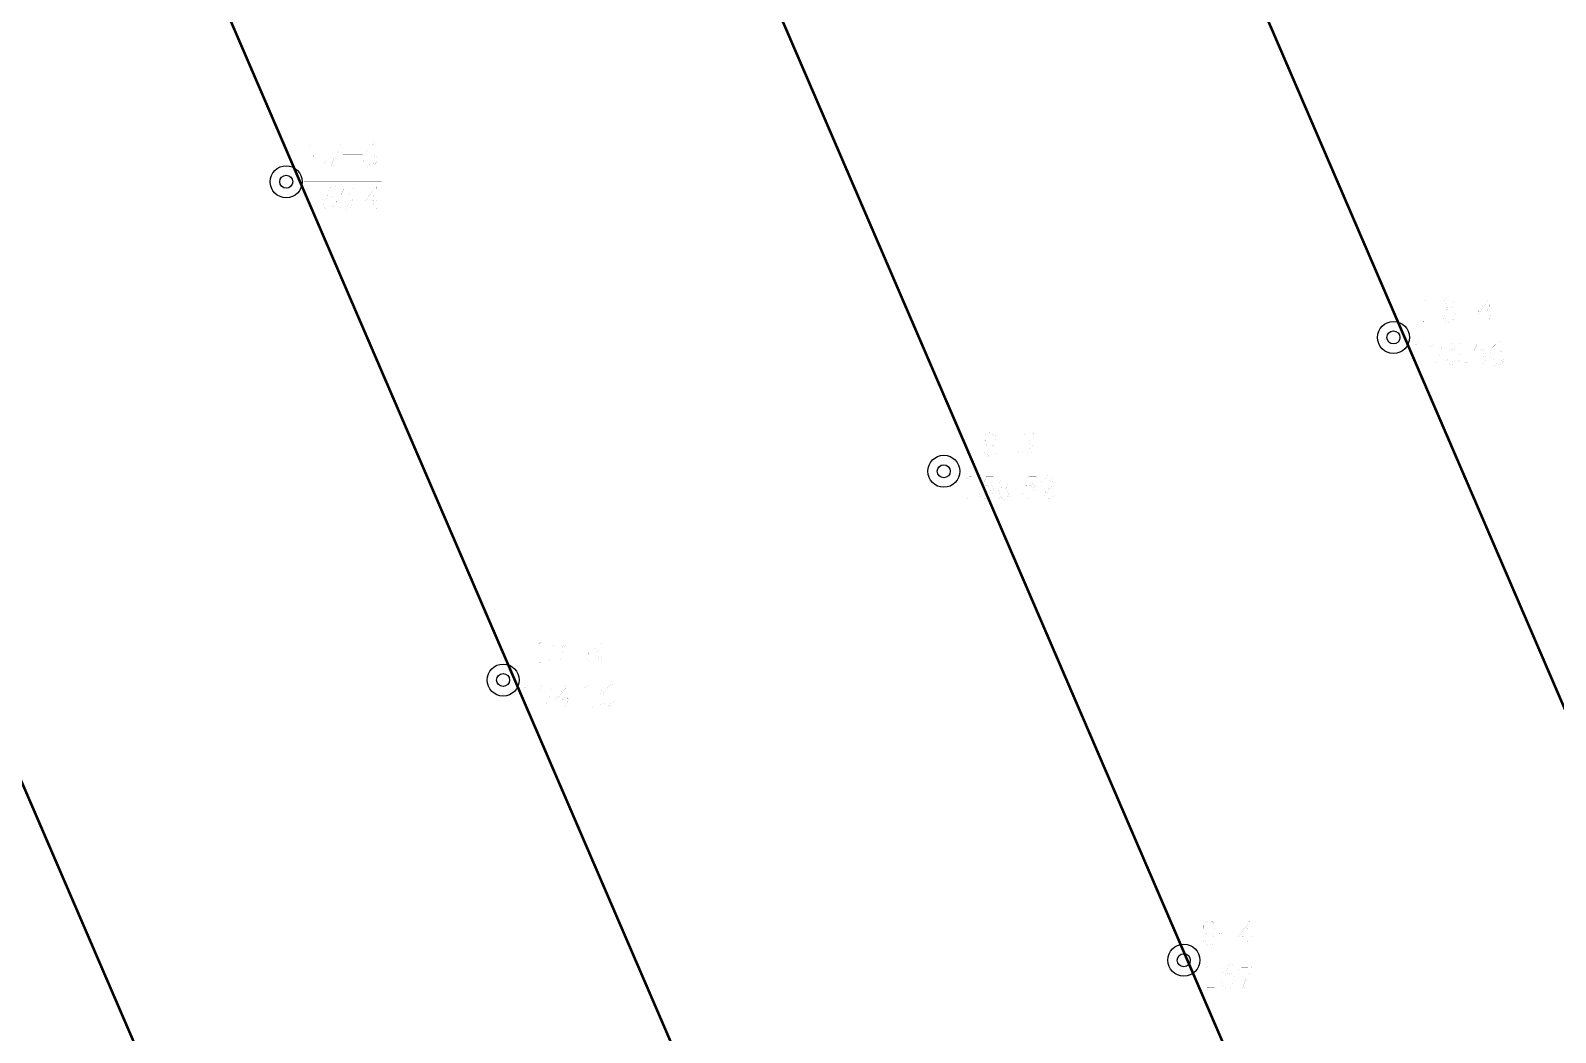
# Model space of a CAD drawing. Extents: x 534263 to 538773, y 4878169 to 4881982.
# Drawn here: x 535603 to 536309, y 4879140 to 4879604 of the extents above; entities that cross this region are included whole.
import ezdxf

# ---------------------------------------------------------------- set-up
doc = ezdxf.new("R2010")
doc.units = 0
doc.layers.get('0').update_dxf_attribs({"color": 6, "linetype": 'CONTINUOUS'})

# ---------------------------------------------------------------- blocks, each defined once
blk = doc.blocks.new('SUB_BLK_181')
at = {"color": 0}
blk.add_circle((0, 0), 0.494, dxfattribs=at)
at = {"color": 1}
blk.add_circle((0, 0), 0.2, dxfattribs=at)

msp = doc.modelspace()

# ---------------------------------------------------------------- linework, layer by layer
at = {"layer": 'TREE_LAYER', "color": 10, "const_width": 1.2}
for points in [[(536561.673, 4878714.128), (535734.348, 4880633.884)], [(536420.058, 4878521.255), (535627.555, 4880360.205)], [(536050.418, 4878209.86), (535164.341, 4880265.943)], [(536268.971, 4878279.306), (535474.28, 4880123.335)]]:
    msp.add_lwpolyline(points, dxfattribs=at)
at = {"layer": 'TREE_LAYER', "color": 5, "const_width": 0.01}
for points in [[(535735.846068, 4879551.937054), (535731.202931, 4879551.937054), (535731.202931, 4879551.811564), (535732.206852, 4879551.811564), (535732.708813, 4879550.619407), (535732.708813, 4879542.964505), (535732.206852, 4879541.960583), (535732.018617, 4879541.772348), (535731.202931, 4879541.395878), (535736.912735, 4879541.521368), (535736.97548, 4879541.521368), (535737.979401, 4879541.521368), (535737.979401, 4879541.584113), (535739.046068, 4879541.584113), (535739.046068, 4879541.584113), (535739.548029, 4879541.584113), (535739.548029, 4879541.646858), (535739.924499, 4879544.282152), (535739.297048, 4879543.089995), (535738.418617, 4879542.086074), (535734.716656, 4879542.148819), (535734.214695, 4879542.462544), (535734.340186, 4879550.933132), (535735.218617, 4879551.811564), (535735.846068, 4879551.811564), (535735.846068, 4879551.937054), (535735.846068, 4879551.937054)], [(535747.07744, 4879551.937054), (535741.555872, 4879551.937054), (535740.55195, 4879549.803721), (535740.55195, 4879549.803721), (535740.67744, 4879549.615485), (535741.242146, 4879550.305681), (535742.057833, 4879550.807642), (535745.195087, 4879550.807642), (535745.697048, 4879550.431172), (535742.685284, 4879541.333132), (535742.685284, 4879541.270387), (535743.37548, 4879541.270387), (535747.07744, 4879551.874309), (535747.07744, 4879551.937054), (535747.07744, 4879551.937054)], [(535763.453911, 4879551.937054), (535762.010774, 4879552.188034), (535759.940186, 4879550.933132), (535758.434303, 4879549.42725), (535757.618617, 4879547.984113), (535757.179401, 4879546.289995), (535757.430382, 4879543.905681), (535758.434303, 4879542.086074), (535759.75195, 4879541.270387), (535761.320578, 4879541.270387), (535762.073519, 4879541.584113), (535763.014695, 4879542.274309), (535763.516656, 4879543.27823), (535763.830382, 4879544.721368), (535763.830382, 4879545.286074), (535763.642146, 4879546.415485), (535763.140186, 4879547.042936), (535762.82646, 4879547.419407), (535762.387244, 4879547.795878), (535761.697048, 4879547.984113), (535760.567636, 4879548.109603), (535759.62646, 4879547.733132), (535758.936264, 4879547.293917), (535759.061754, 4879547.858623), (535759.940186, 4879549.803721), (535760.002931, 4879549.866466), (535761.320578, 4879550.995878), (535762.449989, 4879551.748819), (535762.449989, 4879551.748819), (535763.453911, 4879551.811564), (535763.453911, 4879551.937054), (535763.453911, 4879551.937054)], [(535757.179401, 4879546.791956), (535748.144107, 4879546.791956), (535748.144107, 4879546.289995), (535748.520578, 4879545.913525), (535757.053911, 4879545.913525), (535757.179401, 4879546.10176), (535757.179401, 4879546.791956), (535757.179401, 4879546.791956)], [(535759.75195, 4879547.231172), (535760.065676, 4879547.544897), (535761.320578, 4879547.544897), (535762.324499, 4879546.603721), (535762.82646, 4879545.348819), (535762.512735, 4879543.089995), (535761.320578, 4879541.960583), (535760.567636, 4879541.960583), (535759.37548, 4879542.713525), (535758.810774, 4879543.905681), (535758.810774, 4879546.039015), (535759.438225, 4879546.917446), (535759.75195, 4879547.231172), (535759.75195, 4879547.231172)], [(535730.073519, 4879534.446858), (535765.90097, 4879534.446858)], [(535734.591166, 4879531.937054), (535733.712735, 4879531.937054), (535731.453911, 4879530.682152), (535731.579401, 4879530.682152), (535733.210774, 4879531.121368), (535733.210774, 4879529.991956), (535733.210774, 4879522.274309), (535733.148029, 4879521.835093), (535732.081362, 4879521.395878), (535735.720578, 4879521.395878), (535734.779401, 4879521.772348), (535734.591166, 4879521.835093), (535734.591166, 4879522.211564), (535734.591166, 4879531.937054), (535734.591166, 4879531.937054)], [(535744.693127, 4879531.937054), (535743.249989, 4879532.188034), (535741.179401, 4879530.933132), (535739.673519, 4879529.42725), (535738.857833, 4879527.984113), (535738.418617, 4879526.289995), (535738.669597, 4879523.905681), (535739.673519, 4879522.086074), (535740.991166, 4879521.270387), (535742.559793, 4879521.270387), (535743.312735, 4879521.584113), (535744.253911, 4879522.274309), (535744.755872, 4879523.27823), (535745.069597, 4879524.721368), (535745.069597, 4879525.286074), (535744.881362, 4879526.415485), (535744.379401, 4879527.042936), (535744.065676, 4879527.419407), (535743.62646, 4879527.795878), (535742.936264, 4879527.984113), (535741.806852, 4879528.109603), (535740.865676, 4879527.733132), (535740.17548, 4879527.293917), (535740.30097, 4879527.858623), (535741.179401, 4879529.803721), (535741.242146, 4879529.866466), (535742.559793, 4879530.995878), (535743.689205, 4879531.748819), (535743.689205, 4879531.748819), (535744.693127, 4879531.811564), (535744.693127, 4879531.937054), (535744.693127, 4879531.937054)], [(535752.661754, 4879531.937054), (535749.148029, 4879531.937054), (535748.520578, 4879530.870387), (535747.140186, 4879528.109603), (535746.889205, 4879527.733132), (535749.148029, 4879527.795878), (535750.653911, 4879527.293917), (535751.344107, 4879526.415485), (535751.406852, 4879525.223328), (535751.155872, 4879523.968427), (535750.653911, 4879523.403721), (535750.214695, 4879523.089995), (535749.273519, 4879522.839015), (535748.332342, 4879523.02725), (535747.579401, 4879523.466466), (535746.638225, 4879523.905681), (535746.010774, 4879523.340976), (535747.516656, 4879522.023328), (535749.022538, 4879521.646858), (535749.838225, 4879521.458623), (535751.344107, 4879522.211564), (535752.159793, 4879523.215485), (535752.536264, 4879524.219407), (535752.661754, 4879525.97627), (535752.348029, 4879527.042936), (535751.720578, 4879527.984113), (535750.779401, 4879528.548819), (535749.399009, 4879528.674309), (535747.893127, 4879528.297838), (535748.206852, 4879528.799799), (535749.210774, 4879530.807642), (535752.536264, 4879530.807642), (535753.038225, 4879531.623328), (535752.661754, 4879531.937054), (535752.661754, 4879531.937054)], [(535763.579401, 4879531.937054), (535762.95195, 4879531.937054), (535758.057833, 4879525.286074), (535758.057833, 4879524.282152), (535762.324499, 4879524.282152), (535762.449989, 4879521.521368), (535763.579401, 4879521.521368), (535763.516656, 4879524.344897), (535765.085284, 4879524.282152), (535765.085284, 4879525.286074), (535763.516656, 4879525.348819), (535763.579401, 4879531.937054), (535763.579401, 4879531.937054)], [(535762.073519, 4879529.929211), (535762.449989, 4879530.493917), (535762.261754, 4879525.348819), (535759.061754, 4879525.286074), (535758.936264, 4879525.411564), (535759.061754, 4879525.913525), (535762.073519, 4879529.929211), (535762.073519, 4879529.929211)], [(535740.991166, 4879527.231172), (535741.304891, 4879527.544897), (535742.559793, 4879527.544897), (535743.563715, 4879526.603721), (535744.065676, 4879525.348819), (535743.75195, 4879523.089995), (535742.559793, 4879521.960583), (535741.806852, 4879521.960583), (535740.614695, 4879522.713525), (535740.049989, 4879523.905681), (535740.049989, 4879526.039015), (535740.67744, 4879526.917446), (535740.991166, 4879527.231172), (535740.991166, 4879527.231172)], [(535756.489205, 4879522.77627), (535755.987244, 4879522.964505), (535755.485284, 4879522.77627), (535755.108813, 4879522.399799), (535755.108813, 4879521.584113), (535755.610774, 4879521.270387), (535756.489205, 4879521.458623), (535756.614695, 4879521.897838), (535756.614695, 4879521.960583), (535756.614695, 4879522.462544), (535756.489205, 4879522.77627), (535756.489205, 4879522.77627)], [(536252.170382, 4879479.877054), (536247.527244, 4879479.877054), (536247.527244, 4879479.751564), (536248.531166, 4879479.751564), (536249.033127, 4879478.559407), (536249.033127, 4879470.904505), (536248.531166, 4879469.900583), (536248.342931, 4879469.712348), (536247.527244, 4879469.335878), (536253.237048, 4879469.461368), (536253.299793, 4879469.461368), (536254.303715, 4879469.461368), (536254.303715, 4879469.524113), (536255.370382, 4879469.524113), (536255.370382, 4879469.524113), (536255.872342, 4879469.524113), (536255.872342, 4879469.586858), (536256.248813, 4879472.222152), (536255.621362, 4879471.029995), (536254.742931, 4879470.026074), (536251.04097, 4879470.088819), (536250.539009, 4879470.402544), (536250.664499, 4879478.873132), (536251.542931, 4879479.751564), (536252.170382, 4879479.751564), (536252.170382, 4879479.877054), (536252.170382, 4879479.877054)], [(536261.01744, 4879480.190779), (536259.197833, 4879480.253525), (536257.880186, 4879479.249603), (536257.378225, 4879478.433917), (536257.378225, 4879476.739799), (536259.072342, 4879474.982936), (536257.880186, 4879473.728034), (536257.252735, 4879472.410387), (536257.252735, 4879471.21823), (536257.81744, 4879469.900583), (536258.884107, 4879469.147642), (536260.264499, 4879468.896662), (536261.519401, 4879469.273132), (536262.209597, 4879469.963328), (536262.711558, 4879470.84176), (536262.711558, 4879472.724113), (536262.084107, 4879473.853525), (536260.954695, 4879475.045681), (536262.523323, 4879476.865289), (536262.523323, 4879478.371172), (536262.084107, 4879479.186858), (536261.01744, 4879480.253525), (536261.01744, 4879480.190779)], [(536278.774303, 4879479.877054), (536278.146852, 4879479.877054), (536273.252735, 4879473.226074), (536273.252735, 4879472.222152), (536277.519401, 4879472.222152), (536277.644891, 4879469.461368), (536278.774303, 4879469.461368), (536278.711558, 4879472.284897), (536280.280186, 4879472.222152), (536280.280186, 4879473.226074), (536278.711558, 4879473.288819), (536278.774303, 4879479.877054), (536278.774303, 4879479.877054)], [(536260.013519, 4879474.606466), (536260.954695, 4879474.229995), (536261.707636, 4879473.226074), (536262.021362, 4879471.406466), (536261.707636, 4879470.339799), (536260.578225, 4879469.524113), (536259.511558, 4879469.524113), (536258.821362, 4879470.026074), (536258.005676, 4879471.21823), (536257.880186, 4879472.786858), (536258.382146, 4879473.728034), (536258.946852, 4879474.229995), (536259.448813, 4879474.480976), (536260.013519, 4879474.606466)], [(536259.323323, 4879479.688819), (536259.386068, 4879479.751564), (536260.51548, 4879479.751564), (536261.393911, 4879479.061368), (536261.456656, 4879478.810387), (536261.770382, 4879478.120191), (536261.770382, 4879477.053525), (536260.452735, 4879475.422152), (536259.386068, 4879475.422152), (536258.068421, 4879476.802544), (536258.382146, 4879478.747642), (536259.323323, 4879479.688819), (536259.323323, 4879479.688819)], [(536273.503715, 4879474.731956), (536264.468421, 4879474.731956), (536264.468421, 4879474.229995), (536264.844891, 4879473.853525), (536273.378225, 4879473.853525), (536273.503715, 4879474.04176), (536273.503715, 4879474.731956), (536273.503715, 4879474.731956)], [(536277.268421, 4879477.869211), (536277.644891, 4879478.433917), (536277.456656, 4879473.288819), (536274.256656, 4879473.226074), (536274.131166, 4879473.351564), (536274.256656, 4879473.853525), (536277.268421, 4879477.869211), (536277.268421, 4879477.869211)], [(536242.413519, 4879462.386858), (536286.209597, 4879462.386858)], [(536246.931166, 4879459.877054), (536246.052735, 4879459.877054), (536243.793911, 4879458.622152), (536243.919401, 4879458.622152), (536245.550774, 4879459.061368), (536245.550774, 4879457.931956), (536245.550774, 4879450.214309), (536245.488029, 4879449.775093), (536244.421362, 4879449.335878), (536248.060578, 4879449.335878), (536247.119401, 4879449.712348), (536246.931166, 4879449.775093), (536246.931166, 4879450.151564), (536246.931166, 4879459.877054), (536246.931166, 4879459.877054)], [(536257.409597, 4879459.877054), (536251.888029, 4879459.877054), (536250.884107, 4879457.743721), (536250.884107, 4879457.743721), (536251.009597, 4879457.555485), (536251.574303, 4879458.245681), (536252.389989, 4879458.747642), (536255.527244, 4879458.747642), (536256.029205, 4879458.371172), (536253.01744, 4879449.273132), (536253.01744, 4879449.210387), (536253.707636, 4879449.210387), (536257.409597, 4879459.814309), (536257.409597, 4879459.877054), (536257.409597, 4879459.877054)], [(536265.001754, 4879459.877054), (536261.488029, 4879459.877054), (536260.860578, 4879458.810387), (536259.480186, 4879456.049603), (536259.229205, 4879455.673132), (536261.488029, 4879455.735878), (536262.993911, 4879455.233917), (536263.684107, 4879454.355485), (536263.746852, 4879453.163328), (536263.495872, 4879451.908427), (536262.993911, 4879451.343721), (536262.554695, 4879451.029995), (536261.613519, 4879450.779015), (536260.672342, 4879450.96725), (536259.919401, 4879451.406466), (536258.978225, 4879451.845681), (536258.350774, 4879451.280976), (536259.856656, 4879449.963328), (536261.362538, 4879449.586858), (536262.178225, 4879449.398623), (536263.684107, 4879450.151564), (536264.499793, 4879451.155485), (536264.876264, 4879452.159407), (536265.001754, 4879453.91627), (536264.688029, 4879454.982936), (536264.060578, 4879455.924113), (536263.119401, 4879456.488819), (536261.739009, 4879456.614309), (536260.233127, 4879456.237838), (536260.546852, 4879456.739799), (536261.550774, 4879458.747642), (536264.876264, 4879458.747642), (536265.378225, 4879459.563328), (536265.001754, 4879459.877054), (536265.001754, 4879459.877054)], [(536276.923323, 4879459.877054), (536273.409597, 4879459.877054), (536272.782146, 4879458.810387), (536271.401754, 4879456.049603), (536271.150774, 4879455.673132), (536273.409597, 4879455.735878), (536274.91548, 4879455.233917), (536275.605676, 4879454.355485), (536275.668421, 4879453.163328), (536275.41744, 4879451.908427), (536274.91548, 4879451.343721), (536274.476264, 4879451.029995), (536273.535087, 4879450.779015), (536272.593911, 4879450.96725), (536271.84097, 4879451.406466), (536270.899793, 4879451.845681), (536270.272342, 4879451.280976), (536271.778225, 4879449.963328), (536273.284107, 4879449.586858), (536274.099793, 4879449.398623), (536275.605676, 4879450.151564), (536276.421362, 4879451.155485), (536276.797833, 4879452.159407), (536276.923323, 4879453.91627), (536276.609597, 4879454.982936), (536275.982146, 4879455.924113), (536275.04097, 4879456.488819), (536273.660578, 4879456.614309), (536272.154695, 4879456.237838), (536272.468421, 4879456.739799), (536273.472342, 4879458.747642), (536276.797833, 4879458.747642), (536277.299793, 4879459.563328), (536276.923323, 4879459.877054), (536276.923323, 4879459.877054)], [(536284.89195, 4879459.877054), (536283.448813, 4879460.128034), (536281.378225, 4879458.873132), (536279.872342, 4879457.36725), (536279.056656, 4879455.924113), (536278.61744, 4879454.229995), (536278.868421, 4879451.845681), (536279.872342, 4879450.026074), (536281.189989, 4879449.210387), (536282.758617, 4879449.210387), (536283.511558, 4879449.524113), (536284.452735, 4879450.214309), (536284.954695, 4879451.21823), (536285.268421, 4879452.661368), (536285.268421, 4879453.226074), (536285.080186, 4879454.355485), (536284.578225, 4879454.982936), (536284.264499, 4879455.359407), (536283.825284, 4879455.735878), (536283.135087, 4879455.924113), (536282.005676, 4879456.049603), (536281.064499, 4879455.673132), (536280.374303, 4879455.233917), (536280.499793, 4879455.798623), (536281.378225, 4879457.743721), (536281.44097, 4879457.806466), (536282.758617, 4879458.935878), (536283.888029, 4879459.688819), (536283.888029, 4879459.688819), (536284.89195, 4879459.751564), (536284.89195, 4879459.877054), (536284.89195, 4879459.877054)], [(536281.189989, 4879455.171172), (536281.503715, 4879455.484897), (536282.758617, 4879455.484897), (536283.762538, 4879454.543721), (536284.264499, 4879453.288819), (536283.950774, 4879451.029995), (536282.758617, 4879449.900583), (536282.005676, 4879449.900583), (536280.813519, 4879450.653525), (536280.248813, 4879451.845681), (536280.248813, 4879453.979015), (536280.876264, 4879454.857446), (536281.189989, 4879455.171172), (536281.189989, 4879455.171172)], [(536268.829205, 4879450.71627), (536268.327244, 4879450.904505), (536267.825284, 4879450.71627), (536267.448813, 4879450.339799), (536267.448813, 4879449.524113), (536267.950774, 4879449.210387), (536268.829205, 4879449.398623), (536268.954695, 4879449.837838), (536268.954695, 4879449.900583), (536268.954695, 4879450.402544), (536268.829205, 4879450.71627), (536268.829205, 4879450.71627)], [(536048.513911, 4879418.240779), (536046.694303, 4879418.303525), (536045.376656, 4879417.299603), (536044.874695, 4879416.483917), (536044.874695, 4879414.789799), (536046.568813, 4879413.032936), (536045.376656, 4879411.778034), (536044.749205, 4879410.460387), (536044.749205, 4879409.26823), (536045.313911, 4879407.950583), (536046.380578, 4879407.197642), (536047.76097, 4879406.946662), (536049.015872, 4879407.323132), (536049.706068, 4879408.013328), (536050.208029, 4879408.89176), (536050.208029, 4879410.774113), (536049.580578, 4879411.903525), (536048.451166, 4879413.095681), (536050.019793, 4879414.915289), (536050.019793, 4879416.421172), (536049.580578, 4879417.236858), (536048.513911, 4879418.303525), (536048.513911, 4879418.240779)], [(536046.819793, 4879417.738819), (536046.882538, 4879417.801564), (536048.01195, 4879417.801564), (536048.890382, 4879417.111368), (536048.953127, 4879416.860387), (536049.266852, 4879416.170191), (536049.266852, 4879415.103525), (536047.949205, 4879413.472152), (536046.882538, 4879413.472152), (536045.564891, 4879414.852544), (536045.878617, 4879416.797642), (536046.819793, 4879417.738819), (536046.819793, 4879417.738819)], [(536067.274695, 4879417.927054), (536063.76097, 4879417.927054), (536063.133519, 4879416.860387), (536061.753127, 4879414.099603), (536061.502146, 4879413.723132), (536063.76097, 4879413.785878), (536065.266852, 4879413.283917), (536065.957048, 4879412.405485), (536066.019793, 4879411.213328), (536065.768813, 4879409.958427), (536065.266852, 4879409.393721), (536064.827636, 4879409.079995), (536063.88646, 4879408.829015), (536062.945284, 4879409.01725), (536062.192342, 4879409.456466), (536061.251166, 4879409.895681), (536060.623715, 4879409.330976), (536062.129597, 4879408.013328), (536063.63548, 4879407.636858), (536064.451166, 4879407.448623), (536065.957048, 4879408.201564), (536066.772735, 4879409.205485), (536067.149205, 4879410.209407), (536067.274695, 4879411.96627), (536066.96097, 4879413.032936), (536066.333519, 4879413.974113), (536065.392342, 4879414.538819), (536064.01195, 4879414.664309), (536062.506068, 4879414.287838), (536062.819793, 4879414.789799), (536063.823715, 4879416.797642), (536067.149205, 4879416.797642), (536067.651166, 4879417.613328), (536067.274695, 4879417.927054), (536067.274695, 4879417.927054)], [(536047.509989, 4879412.656466), (536048.451166, 4879412.279995), (536049.204107, 4879411.276074), (536049.517833, 4879409.456466), (536049.204107, 4879408.389799), (536048.074695, 4879407.574113), (536047.008029, 4879407.574113), (536046.317833, 4879408.076074), (536045.502146, 4879409.26823), (536045.376656, 4879410.836858), (536045.878617, 4879411.778034), (536046.443323, 4879412.279995), (536046.945284, 4879412.530976), (536047.509989, 4879412.656466)], [(536061.000186, 4879412.781956), (536051.964891, 4879412.781956), (536051.964891, 4879412.279995), (536052.341362, 4879411.903525), (536060.874695, 4879411.903525), (536061.000186, 4879412.09176), (536061.000186, 4879412.781956), (536061.000186, 4879412.781956)], [(536034.333519, 4879400.436858), (536078.129597, 4879400.436858)], [(536038.851166, 4879397.927054), (536037.972735, 4879397.927054), (536035.713911, 4879396.672152), (536035.839401, 4879396.672152), (536037.470774, 4879397.111368), (536037.470774, 4879395.981956), (536037.470774, 4879388.264309), (536037.408029, 4879387.825093), (536036.341362, 4879387.385878), (536039.980578, 4879387.385878), (536039.039401, 4879387.762348), (536038.851166, 4879387.825093), (536038.851166, 4879388.201564), (536038.851166, 4879397.927054), (536038.851166, 4879397.927054)], [(536048.953127, 4879397.927054), (536045.439401, 4879397.927054), (536044.81195, 4879396.860387), (536043.431558, 4879394.099603), (536043.180578, 4879393.723132), (536045.439401, 4879393.785878), (536046.945284, 4879393.283917), (536047.63548, 4879392.405485), (536047.698225, 4879391.213328), (536047.447244, 4879389.958427), (536046.945284, 4879389.393721), (536046.506068, 4879389.079995), (536045.564891, 4879388.829015), (536044.623715, 4879389.01725), (536043.870774, 4879389.456466), (536042.929597, 4879389.895681), (536042.302146, 4879389.330976), (536043.808029, 4879388.013328), (536045.313911, 4879387.636858), (536046.129597, 4879387.448623), (536047.63548, 4879388.201564), (536048.451166, 4879389.205485), (536048.827636, 4879390.209407), (536048.953127, 4879391.96627), (536048.639401, 4879393.032936), (536048.01195, 4879393.974113), (536047.070774, 4879394.538819), (536045.690382, 4879394.664309), (536044.184499, 4879394.287838), (536044.498225, 4879394.789799), (536045.502146, 4879396.797642), (536048.827636, 4879396.797642), (536049.329597, 4879397.613328), (536048.953127, 4879397.927054), (536048.953127, 4879397.927054)], [(536054.913911, 4879398.240779), (536053.094303, 4879398.303525), (536051.776656, 4879397.299603), (536051.274695, 4879396.483917), (536051.274695, 4879394.789799), (536052.968813, 4879393.032936), (536051.776656, 4879391.778034), (536051.149205, 4879390.460387), (536051.149205, 4879389.26823), (536051.713911, 4879387.950583), (536052.780578, 4879387.197642), (536054.16097, 4879386.946662), (536055.415872, 4879387.323132), (536056.106068, 4879388.013328), (536056.608029, 4879388.89176), (536056.608029, 4879390.774113), (536055.980578, 4879391.903525), (536054.851166, 4879393.095681), (536056.419793, 4879394.915289), (536056.419793, 4879396.421172), (536055.980578, 4879397.236858), (536054.913911, 4879398.303525), (536054.913911, 4879398.240779)], [(536053.219793, 4879397.738819), (536053.282538, 4879397.801564), (536054.41195, 4879397.801564), (536055.290382, 4879397.111368), (536055.353127, 4879396.860387), (536055.666852, 4879396.170191), (536055.666852, 4879395.103525), (536054.349205, 4879393.472152), (536053.282538, 4879393.472152), (536051.964891, 4879394.852544), (536052.278617, 4879396.797642), (536053.219793, 4879397.738819), (536053.219793, 4879397.738819)], [(536068.843323, 4879397.927054), (536065.329597, 4879397.927054), (536064.702146, 4879396.860387), (536063.321754, 4879394.099603), (536063.070774, 4879393.723132), (536065.329597, 4879393.785878), (536066.83548, 4879393.283917), (536067.525676, 4879392.405485), (536067.588421, 4879391.213328), (536067.33744, 4879389.958427), (536066.83548, 4879389.393721), (536066.396264, 4879389.079995), (536065.455087, 4879388.829015), (536064.513911, 4879389.01725), (536063.76097, 4879389.456466), (536062.819793, 4879389.895681), (536062.192342, 4879389.330976), (536063.698225, 4879388.013328), (536065.204107, 4879387.636858), (536066.019793, 4879387.448623), (536067.525676, 4879388.201564), (536068.341362, 4879389.205485), (536068.717833, 4879390.209407), (536068.843323, 4879391.96627), (536068.529597, 4879393.032936), (536067.902146, 4879393.974113), (536066.96097, 4879394.538819), (536065.580578, 4879394.664309), (536064.074695, 4879394.287838), (536064.388421, 4879394.789799), (536065.392342, 4879396.797642), (536068.717833, 4879396.797642), (536069.219793, 4879397.613328), (536068.843323, 4879397.927054), (536068.843323, 4879397.927054)], [(536074.866852, 4879397.927054), (536073.48646, 4879398.178034), (536072.168813, 4879397.738819), (536071.290382, 4879396.923132), (536070.788421, 4879395.981956), (536070.788421, 4879395.29176), (536072.670774, 4879396.985878), (536074.176656, 4879397.048623), (536074.992342, 4879396.483917), (536075.306068, 4879395.29176), (536075.306068, 4879393.723132), (536074.239401, 4879391.652544), (536070.28646, 4879387.574113), (536076.309989, 4879387.385878), (536076.81195, 4879387.887838), (536077.000186, 4879389.26823), (536075.870774, 4879388.389799), (536072.670774, 4879388.389799), (536072.294303, 4879388.389799), (536074.992342, 4879391.401564), (536076.309989, 4879393.723132), (536076.498225, 4879394.287838), (536076.68646, 4879394.852544), (536076.68646, 4879394.978034), (536076.56097, 4879395.479995), (536076.372735, 4879396.295681), (536076.309989, 4879396.546662), (536075.870774, 4879397.236858), (536075.808029, 4879397.299603), (536074.866852, 4879397.927054), (536074.866852, 4879397.927054)], [(536053.909989, 4879392.656466), (536054.851166, 4879392.279995), (536055.604107, 4879391.276074), (536055.917833, 4879389.456466), (536055.604107, 4879388.389799), (536054.474695, 4879387.574113), (536053.408029, 4879387.574113), (536052.717833, 4879388.076074), (536051.902146, 4879389.26823), (536051.776656, 4879390.836858), (536052.278617, 4879391.778034), (536052.843323, 4879392.279995), (536053.345284, 4879392.530976), (536053.909989, 4879392.656466)], [(536060.749205, 4879388.76627), (536060.247244, 4879388.954505), (536059.745284, 4879388.76627), (536059.368813, 4879388.389799), (536059.368813, 4879387.574113), (536059.870774, 4879387.260387), (536060.749205, 4879387.448623), (536060.874695, 4879387.887838), (536060.874695, 4879387.950583), (536060.874695, 4879388.452544), (536060.749205, 4879388.76627), (536060.749205, 4879388.76627)], [(535840.190382, 4879321.327054), (535835.547244, 4879321.327054), (535835.547244, 4879321.201564), (535836.551166, 4879321.201564), (535837.053127, 4879320.009407), (535837.053127, 4879312.354505), (535836.551166, 4879311.350583), (535836.362931, 4879311.162348), (535835.547244, 4879310.785878), (535841.257048, 4879310.911368), (535841.319793, 4879310.911368), (535842.323715, 4879310.911368), (535842.323715, 4879310.974113), (535843.390382, 4879310.974113), (535843.390382, 4879310.974113), (535843.892342, 4879310.974113), (535843.892342, 4879311.036858), (535844.268813, 4879313.672152), (535843.641362, 4879312.479995), (535842.762931, 4879311.476074), (535839.06097, 4879311.538819), (535838.559009, 4879311.852544), (535838.684499, 4879320.323132), (535839.562931, 4879321.201564), (535840.190382, 4879321.201564), (535840.190382, 4879321.327054), (535840.190382, 4879321.327054)], [(535851.421754, 4879321.327054), (535845.900186, 4879321.327054), (535844.896264, 4879319.193721), (535844.896264, 4879319.193721), (535845.021754, 4879319.005485), (535845.58646, 4879319.695681), (535846.402146, 4879320.197642), (535849.539401, 4879320.197642), (535850.041362, 4879319.821172), (535847.029597, 4879310.723132), (535847.029597, 4879310.660387), (535847.719793, 4879310.660387), (535851.421754, 4879321.264309), (535851.421754, 4879321.327054), (535851.421754, 4879321.327054)], [(535867.798225, 4879321.327054), (535864.284499, 4879321.327054), (535863.657048, 4879320.260387), (535862.276656, 4879317.499603), (535862.025676, 4879317.123132), (535864.284499, 4879317.185878), (535865.790382, 4879316.683917), (535866.480578, 4879315.805485), (535866.543323, 4879314.613328), (535866.292342, 4879313.358427), (535865.790382, 4879312.793721), (535865.351166, 4879312.479995), (535864.409989, 4879312.229015), (535863.468813, 4879312.41725), (535862.715872, 4879312.856466), (535861.774695, 4879313.295681), (535861.147244, 4879312.730976), (535862.653127, 4879311.413328), (535864.159009, 4879311.036858), (535864.974695, 4879310.848623), (535866.480578, 4879311.601564), (535867.296264, 4879312.605485), (535867.672735, 4879313.609407), (535867.798225, 4879315.36627), (535867.484499, 4879316.432936), (535866.857048, 4879317.374113), (535865.915872, 4879317.938819), (535864.53548, 4879318.064309), (535863.029597, 4879317.687838), (535863.343323, 4879318.189799), (535864.347244, 4879320.197642), (535867.672735, 4879320.197642), (535868.174695, 4879321.013328), (535867.798225, 4879321.327054), (535867.798225, 4879321.327054)], [(535861.523715, 4879316.181956), (535852.488421, 4879316.181956), (535852.488421, 4879315.679995), (535852.864891, 4879315.303525), (535861.398225, 4879315.303525), (535861.523715, 4879315.49176), (535861.523715, 4879316.181956), (535861.523715, 4879316.181956)], [(535830.433519, 4879303.836858), (535874.229597, 4879303.836858)], [(535834.951166, 4879301.327054), (535834.072735, 4879301.327054), (535831.813911, 4879300.072152), (535831.939401, 4879300.072152), (535833.570774, 4879300.511368), (535833.570774, 4879299.381956), (535833.570774, 4879291.664309), (535833.508029, 4879291.225093), (535832.441362, 4879290.785878), (535836.080578, 4879290.785878), (535835.139401, 4879291.162348), (535834.951166, 4879291.225093), (535834.951166, 4879291.601564), (535834.951166, 4879301.327054), (535834.951166, 4879301.327054)], [(535845.429597, 4879301.327054), (535839.908029, 4879301.327054), (535838.904107, 4879299.193721), (535838.904107, 4879299.193721), (535839.029597, 4879299.005485), (535839.594303, 4879299.695681), (535840.409989, 4879300.197642), (535843.547244, 4879300.197642), (535844.049205, 4879299.821172), (535841.03744, 4879290.723132), (535841.03744, 4879290.660387), (535841.727636, 4879290.660387), (535845.429597, 4879301.264309), (535845.429597, 4879301.327054), (535845.429597, 4879301.327054)], [(535852.017833, 4879301.327054), (535851.390382, 4879301.327054), (535846.496264, 4879294.676074), (535846.496264, 4879293.672152), (535850.762931, 4879293.672152), (535850.888421, 4879290.911368), (535852.017833, 4879290.911368), (535851.955087, 4879293.734897), (535853.523715, 4879293.672152), (535853.523715, 4879294.676074), (535851.955087, 4879294.738819), (535852.017833, 4879301.327054), (535852.017833, 4879301.327054)], [(535850.51195, 4879299.319211), (535850.888421, 4879299.883917), (535850.700186, 4879294.738819), (535847.500186, 4879294.676074), (535847.374695, 4879294.801564), (535847.500186, 4879295.303525), (535850.51195, 4879299.319211), (535850.51195, 4879299.319211)], [(535862.809989, 4879301.327054), (535861.931558, 4879301.327054), (535859.672735, 4879300.072152), (535859.798225, 4879300.072152), (535861.429597, 4879300.511368), (535861.429597, 4879299.381956), (535861.429597, 4879291.664309), (535861.366852, 4879291.225093), (535860.300186, 4879290.785878), (535863.939401, 4879290.785878), (535862.998225, 4879291.162348), (535862.809989, 4879291.225093), (535862.809989, 4879291.601564), (535862.809989, 4879301.327054), (535862.809989, 4879301.327054)], [(535872.91195, 4879301.327054), (535871.468813, 4879301.578034), (535869.398225, 4879300.323132), (535867.892342, 4879298.81725), (535867.076656, 4879297.374113), (535866.63744, 4879295.679995), (535866.888421, 4879293.295681), (535867.892342, 4879291.476074), (535869.209989, 4879290.660387), (535870.778617, 4879290.660387), (535871.531558, 4879290.974113), (535872.472735, 4879291.664309), (535872.974695, 4879292.66823), (535873.288421, 4879294.111368), (535873.288421, 4879294.676074), (535873.100186, 4879295.805485), (535872.598225, 4879296.432936), (535872.284499, 4879296.809407), (535871.845284, 4879297.185878), (535871.155087, 4879297.374113), (535870.025676, 4879297.499603), (535869.084499, 4879297.123132), (535868.394303, 4879296.683917), (535868.519793, 4879297.248623), (535869.398225, 4879299.193721), (535869.46097, 4879299.256466), (535870.778617, 4879300.385878), (535871.908029, 4879301.138819), (535871.908029, 4879301.138819), (535872.91195, 4879301.201564), (535872.91195, 4879301.327054), (535872.91195, 4879301.327054)], [(535869.209989, 4879296.621172), (535869.523715, 4879296.934897), (535870.778617, 4879296.934897), (535871.782538, 4879295.993721), (535872.284499, 4879294.738819), (535871.970774, 4879292.479995), (535870.778617, 4879291.350583), (535870.025676, 4879291.350583), (535868.833519, 4879292.103525), (535868.268813, 4879293.295681), (535868.268813, 4879295.429015), (535868.896264, 4879296.307446), (535869.209989, 4879296.621172), (535869.209989, 4879296.621172)], [(535856.849205, 4879292.16627), (535856.347244, 4879292.354505), (535855.845284, 4879292.16627), (535855.468813, 4879291.789799), (535855.468813, 4879290.974113), (535855.970774, 4879290.660387), (535856.849205, 4879290.848623), (535856.974695, 4879291.287838), (535856.974695, 4879291.350583), (535856.974695, 4879291.852544), (535856.849205, 4879292.16627), (535856.849205, 4879292.16627)], [(536150.046656, 4879191.980779), (536148.227048, 4879192.043525), (536146.909401, 4879191.039603), (536146.40744, 4879190.223917), (536146.40744, 4879188.529799), (536148.101558, 4879186.772936), (536146.909401, 4879185.518034), (536146.28195, 4879184.200387), (536146.28195, 4879183.00823), (536146.846656, 4879181.690583), (536147.913323, 4879180.937642), (536149.293715, 4879180.686662), (536150.548617, 4879181.063132), (536151.238813, 4879181.753328), (536151.740774, 4879182.63176), (536151.740774, 4879184.514113), (536151.113323, 4879185.643525), (536149.983911, 4879186.835681), (536151.552538, 4879188.655289), (536151.552538, 4879190.161172), (536151.113323, 4879190.976858), (536150.046656, 4879192.043525), (536150.046656, 4879191.980779)], [(536148.352538, 4879191.478819), (536148.415284, 4879191.541564), (536149.544695, 4879191.541564), (536150.423127, 4879190.851368), (536150.485872, 4879190.600387), (536150.799597, 4879189.910191), (536150.799597, 4879188.843525), (536149.48195, 4879187.212152), (536148.415284, 4879187.212152), (536147.097636, 4879188.592544), (536147.411362, 4879190.537642), (536148.352538, 4879191.478819), (536148.352538, 4879191.478819)], [(536167.803519, 4879191.667054), (536167.176068, 4879191.667054), (536162.28195, 4879185.016074), (536162.28195, 4879184.012152), (536166.548617, 4879184.012152), (536166.674107, 4879181.251368), (536167.803519, 4879181.251368), (536167.740774, 4879184.074897), (536169.309401, 4879184.012152), (536169.309401, 4879185.016074), (536167.740774, 4879185.078819), (536167.803519, 4879191.667054), (536167.803519, 4879191.667054)], [(536149.042735, 4879186.396466), (536149.983911, 4879186.019995), (536150.736852, 4879185.016074), (536151.050578, 4879183.196466), (536150.736852, 4879182.129799), (536149.60744, 4879181.314113), (536148.540774, 4879181.314113), (536147.850578, 4879181.816074), (536147.034891, 4879183.00823), (536146.909401, 4879184.576858), (536147.411362, 4879185.518034), (536147.976068, 4879186.019995), (536148.478029, 4879186.270976), (536149.042735, 4879186.396466)], [(536162.532931, 4879186.521956), (536153.497636, 4879186.521956), (536153.497636, 4879186.019995), (536153.874107, 4879185.643525), (536162.40744, 4879185.643525), (536162.532931, 4879185.83176), (536162.532931, 4879186.521956), (536162.532931, 4879186.521956)], [(536166.297636, 4879189.659211), (536166.674107, 4879190.223917), (536166.485872, 4879185.078819), (536163.285872, 4879185.016074), (536163.160382, 4879185.141564), (536163.285872, 4879185.643525), (536166.297636, 4879189.659211), (536166.297636, 4879189.659211)], [(536145.403519, 4879174.176858), (536170.125087, 4879174.176858)], [(536150.329009, 4879171.667054), (536149.450578, 4879171.667054), (536147.191754, 4879170.412152), (536147.317244, 4879170.412152), (536148.948617, 4879170.851368), (536148.948617, 4879169.721956), (536148.948617, 4879162.004309), (536148.885872, 4879161.565093), (536147.819205, 4879161.125878), (536151.458421, 4879161.125878), (536150.517244, 4879161.502348), (536150.329009, 4879161.565093), (536150.329009, 4879161.941564), (536150.329009, 4879171.667054), (536150.329009, 4879171.667054)], [(536160.43097, 4879171.667054), (536158.987833, 4879171.918034), (536156.917244, 4879170.663132), (536155.411362, 4879169.15725), (536154.595676, 4879167.714113), (536154.15646, 4879166.019995), (536154.40744, 4879163.635681), (536155.411362, 4879161.816074), (536156.729009, 4879161.000387), (536158.297636, 4879161.000387), (536159.050578, 4879161.314113), (536159.991754, 4879162.004309), (536160.493715, 4879163.00823), (536160.80744, 4879164.451368), (536160.80744, 4879165.016074), (536160.619205, 4879166.145485), (536160.117244, 4879166.772936), (536159.803519, 4879167.149407), (536159.364303, 4879167.525878), (536158.674107, 4879167.714113), (536157.544695, 4879167.839603), (536156.603519, 4879167.463132), (536155.913323, 4879167.023917), (536156.038813, 4879167.588623), (536156.917244, 4879169.533721), (536156.979989, 4879169.596466), (536158.297636, 4879170.725878), (536159.427048, 4879171.478819), (536159.427048, 4879171.478819), (536160.43097, 4879171.541564), (536160.43097, 4879171.667054), (536160.43097, 4879171.667054)], [(536168.776068, 4879171.667054), (536163.254499, 4879171.667054), (536162.250578, 4879169.533721), (536162.250578, 4879169.533721), (536162.376068, 4879169.345485), (536162.940774, 4879170.035681), (536163.75646, 4879170.537642), (536166.893715, 4879170.537642), (536167.395676, 4879170.161172), (536164.383911, 4879161.063132), (536164.383911, 4879161.000387), (536165.074107, 4879161.000387), (536168.776068, 4879171.604309), (536168.776068, 4879171.667054), (536168.776068, 4879171.667054)], [(536156.729009, 4879166.961172), (536157.042735, 4879167.274897), (536158.297636, 4879167.274897), (536159.301558, 4879166.333721), (536159.803519, 4879165.078819), (536159.489793, 4879162.819995), (536158.297636, 4879161.690583), (536157.544695, 4879161.690583), (536156.352538, 4879162.443525), (536155.787833, 4879163.635681), (536155.787833, 4879165.769015), (536156.415284, 4879166.647446), (536156.729009, 4879166.961172), (536156.729009, 4879166.961172)]]:
    msp.add_lwpolyline(points, dxfattribs=at)

# ---------------------------------------------------------------- block references
at = {"layer": 'TREE_LAYER', "color": 5, "xscale": 15, "yscale": 15}
for p in [(535721.81, 4879534.19), (536234.15, 4879462.13), (536026.07, 4879400.18), (535822.17, 4879303.58), (536137.14, 4879173.92)]:
    msp.add_blockref('SUB_BLK_181', p, dxfattribs=at)

doc.saveas('drawing.dxf')
